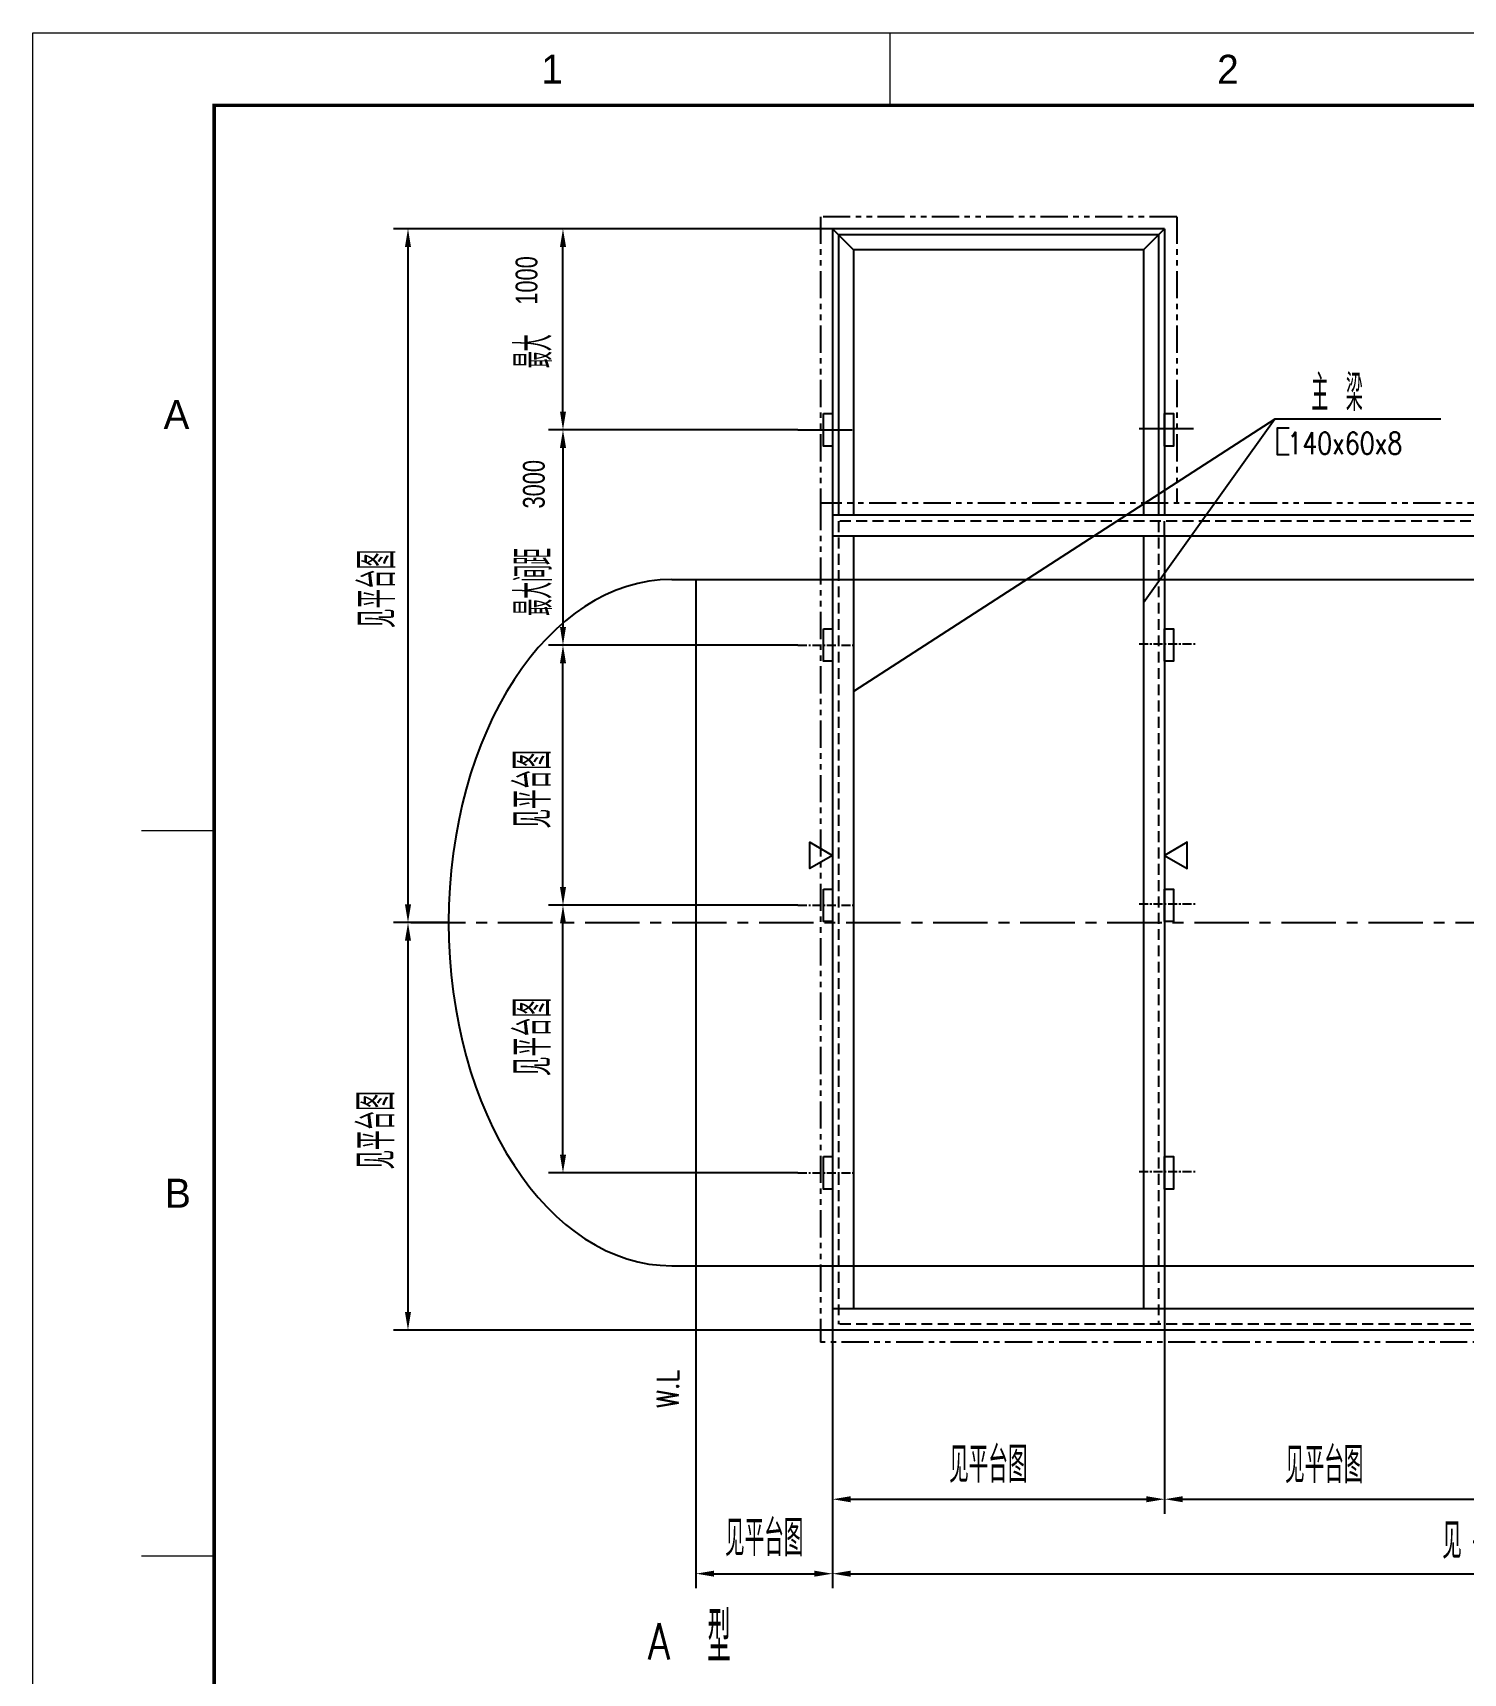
# Model space of a CAD drawing. Extents: x 148 to 221443, y -36682 to 6758.
# Drawn here: x 43346 to 47290, y -18694 to -14170 of the extents above; entities that cross this region are included whole.
import ezdxf
from ezdxf.enums import TextEntityAlignment as Align

# ---------------------------------------------------------------- set-up
doc = ezdxf.new("R2010")
doc.units = 0
doc.header["$LTSCALE"] = 10
doc.header["$MEASUREMENT"] = 0
for name, pattern in [('CENTERX2', [4, 2.5, -0.5, 0.5, -0.5]), ('HIDDENX2', [0.75, 0.5, -0.25]), ('PHANTOM', [2.5, 1.25, -0.25, 0.25, -0.25, 0.25, -0.25])]:
    doc.linetypes.add(name, pattern=pattern)
for name, color, linetype in [('2', 4, 'Continuous'), ('CENTER', 1, 'CENTERX2'), ('HIDDEN', 7, 'HIDDENX2'), ('PHANTOM', 7, 'PHANTOM'), ('RED', 7, 'Continuous')]:
    doc.layers.add(name, color=color, linetype=linetype)
doc.layers.add('2（细实线）', color=3, linetype='Continuous', lineweight=20)
doc.layers.add('图框层', color=7, linetype='Continuous', lineweight=15)
doc.styles.add('HZ', font='ROMS.SHX', dxfattribs={"width": 0.75, "bigfont": 'GBCBIG.SHX'})
doc.styles.get("Standard").update_dxf_attribs({"font": 'wison_e.shx', "width": 0.75, "bigfont": 'wison_c.shx'})
doc.styles.add('XW', font='ROMANS.shx', dxfattribs={"width": 0.85})
doc.dimstyles.new('DIM1', dxfattribs={"dimscale": 20, "dimtxt": 3, "dimasz": 2.5, "dimexe": 2, "dimexo": 0, "dimgap": 1, "dimtad": 0, "dimdec": 0, "dimzin": 0, "dimdsep": 46, "dimtxsty": 'Standard', "dimcen": 2, "dimclrd": 3, "dimclre": 3, "dimclrt": 3, "dimadec": 0, "dimazin": 0, "dimtfac": 0.666667, "dimtdec": 0, "dimtofl": 0, "dimtmove": 2, "dimatfit": 1, "dimfxl": 2, "dimtvp": 1.333333, "dimtolj": 1, "dimtzin": 0, "dimarcsym": 0})

# ---------------------------------------------------------------- blocks, each defined once
blk = doc.blocks.new('*D1000')
at = {"color": 3, "lineweight": -2}
for p, q in [((45551.1, -14710.4), (44340.8, -14710.4)), ((44380.8, -14760.4), (44380.8, -16573.8)), ((44388.9, -16623.8), (44340.8, -16623.8))]:
    blk.add_line(p, q, dxfattribs=at)
at = {"color": 3}
for points in [[(44389.1, -14760.4), (44372.4, -14760.4), (44380.8, -14710.4)], [(44372.4, -16573.8), (44389.1, -16573.8), (44380.8, -16623.8)]]:
    blk.add_solid(points, dxfattribs=at)
at = {"layer": 'Defpoints', "color": 0}
for p in [(45551.1, -14710.4), (44380.8, -16623.8), (44388.9, -16623.8)]:
    blk.add_point(p, dxfattribs=at)
at = {"color": 3, "insert": (44295.5, -15703.5), "char_height": 100, "attachment_point": 5, "rotation": 90, "style": 'HZ'}
blk.add_mtext('\\A1;见平台图', dxfattribs=at)
blk = doc.blocks.new('*D1001')
at = {"color": 3, "lineweight": -2}
for p, q in [((44492.9, -16623.8), (44340.8, -16623.8)), ((44380.8, -16673.8), (44380.8, -17697.6)), ((45551.1, -17747.6), (44340.8, -17747.6))]:
    blk.add_line(p, q, dxfattribs=at)
at = {"color": 3}
for points in [[(44389.1, -16673.8), (44372.4, -16673.8), (44380.8, -16623.8)], [(44372.4, -17697.6), (44389.1, -17697.6), (44380.8, -17747.6)]]:
    blk.add_solid(points, dxfattribs=at)
at = {"layer": 'Defpoints', "color": 0}
for p in [(44492.9, -16623.8), (44380.8, -17747.6), (45551.1, -17747.6)]:
    blk.add_point(p, dxfattribs=at)
at = {"color": 3, "insert": (44293.4, -17196.5), "char_height": 100, "attachment_point": 5, "rotation": 90, "style": 'HZ'}
blk.add_mtext('\\A1;见平台图', dxfattribs=at)
blk = doc.blocks.new('*D1002')
at = {"color": 3, "lineweight": -2}
for p, q in [((45455.6, -16576), (44768.1, -16576)), ((44808.1, -17264), (44808.1, -16626)), ((45455.6, -17314), (44768.1, -17314))]:
    blk.add_line(p, q, dxfattribs=at)
at = {"color": 3}
for points in [[(44816.5, -16626), (44799.8, -16626), (44808.1, -16576)], [(44799.8, -17264), (44816.5, -17264), (44808.1, -17314)]]:
    blk.add_solid(points, dxfattribs=at)
at = {"layer": 'Defpoints', "color": 0}
for p in [(44808.1, -16576), (45455.6, -16576), (45455.6, -17314)]:
    blk.add_point(p, dxfattribs=at)
at = {"color": 3, "insert": (44724.6, -16939), "char_height": 100, "attachment_point": 5, "rotation": 90, "style": 'HZ'}
blk.add_mtext('\\A1;见平台图', dxfattribs=at)
blk = doc.blocks.new('*D1003')
at = {"color": 3, "lineweight": -2}
for p, q in [((45455.6, -15858.4), (44768.1, -15858.4)), ((44808.1, -16526), (44808.1, -15908.4)), ((45455.6, -16576), (44768.1, -16576))]:
    blk.add_line(p, q, dxfattribs=at)
at = {"color": 3}
for points in [[(44816.5, -15908.4), (44799.8, -15908.4), (44808.1, -15858.4)], [(44799.8, -16526), (44816.5, -16526), (44808.1, -16576)]]:
    blk.add_solid(points, dxfattribs=at)
at = {"layer": 'Defpoints', "color": 0}
for p in [(44808.1, -15858.4), (45455.6, -15858.4), (45455.6, -16576)]:
    blk.add_point(p, dxfattribs=at)
at = {"color": 3, "insert": (44724.6, -16256.1), "char_height": 100, "attachment_point": 5, "rotation": 90, "style": 'HZ'}
blk.add_mtext('\\A1;见平台图', dxfattribs=at)
blk = doc.blocks.new('*D1004')
at = {"color": 3, "lineweight": -2}
for p, q in [((45455.6, -15264.6), (44768.1, -15264.6)), ((44808.1, -15314.6), (44808.1, -15808.4)), ((45455.6, -15858.4), (44768.1, -15858.4))]:
    blk.add_line(p, q, dxfattribs=at)
at = {"color": 3}
for points in [[(44816.5, -15314.6), (44799.8, -15314.6), (44808.1, -15264.6)], [(44799.8, -15808.4), (44816.5, -15808.4), (44808.1, -15858.4)]]:
    blk.add_solid(points, dxfattribs=at)
at = {"layer": 'Defpoints', "color": 0}
for p in [(45455.6, -15264.6), (44808.1, -15858.4), (45455.6, -15858.4)]:
    blk.add_point(p, dxfattribs=at)
at = {"color": 3, "insert": (44728.1, -15414.9), "char_height": 60, "attachment_point": 5, "rotation": 90}
blk.add_mtext('\\A1;3000', dxfattribs=at)
blk = doc.blocks.new('*D1005')
at = {"color": 3, "lineweight": -2}
for p, q in [((45551.1, -14710.4), (44768.1, -14710.4)), ((44808.1, -15214.6), (44808.1, -14760.4)), ((45455.6, -15264.6), (44768.1, -15264.6))]:
    blk.add_line(p, q, dxfattribs=at)
at = {"color": 3}
for points in [[(44816.5, -14760.4), (44799.8, -14760.4), (44808.1, -14710.4)], [(44799.8, -15214.6), (44816.5, -15214.6), (44808.1, -15264.6)]]:
    blk.add_solid(points, dxfattribs=at)
at = {"layer": 'Defpoints', "color": 0}
for p in [(44808.1, -14710.4), (45551.1, -14710.4), (45455.6, -15264.6)]:
    blk.add_point(p, dxfattribs=at)
at = {"color": 3, "insert": (44707.9, -14853), "char_height": 60, "attachment_point": 5, "rotation": 90}
blk.add_mtext('\\A1;1000', dxfattribs=at)
blk = doc.blocks.new('*D1006')
at = {"color": 3, "lineweight": -2}
for p, q in [((46466.8, -17730.9), (46466.8, -18253.9)), ((45551.1, -17747.6), (45551.1, -18253.9)), ((45601.1, -18213.9), (46416.8, -18213.9))]:
    blk.add_line(p, q, dxfattribs=at)
at = {"color": 3}
for points in [[(45601.1, -18205.6), (45601.1, -18222.2), (45551.1, -18213.9)], [(46416.8, -18222.2), (46416.8, -18205.6), (46466.8, -18213.9)]]:
    blk.add_solid(points, dxfattribs=at)
at = {"layer": 'Defpoints', "color": 0}
for p in [(46466.8, -17730.9), (45551.1, -17747.6), (46466.8, -18213.9)]:
    blk.add_point(p, dxfattribs=at)
at = {"color": 3, "insert": (45980.8, -18118.6), "char_height": 100, "attachment_point": 5, "style": 'HZ'}
blk.add_mtext('\\A1;见平台图', dxfattribs=at)
blk = doc.blocks.new('*D1007')
at = {"color": 3, "lineweight": -2}
for p, q in [((46466.8, -17730.9), (46466.8, -18253.9)), ((47422.4, -17730.9), (47422.4, -18253.9)), ((46516.8, -18213.9), (47372.4, -18213.9))]:
    blk.add_line(p, q, dxfattribs=at)
at = {"color": 3}
for points in [[(46516.8, -18205.6), (46516.8, -18222.2), (46466.8, -18213.9)], [(47372.4, -18222.2), (47372.4, -18205.6), (47422.4, -18213.9)]]:
    blk.add_solid(points, dxfattribs=at)
at = {"layer": 'Defpoints', "color": 0}
for p in [(46466.8, -17730.9), (47422.4, -17730.9), (47422.4, -18213.9)]:
    blk.add_point(p, dxfattribs=at)
at = {"color": 3, "insert": (46907, -18119.7), "char_height": 100, "attachment_point": 5, "style": 'HZ'}
blk.add_mtext('\\A1;见平台图', dxfattribs=at)
blk = doc.blocks.new('*D1011')
at = {"color": 3, "lineweight": -2}
for p, q in [((45551.1, -17747.6), (45551.1, -18459.2)), ((49218.1, -17747.6), (49218.1, -18459.2)), ((45601.1, -18419.2), (49168.1, -18419.2))]:
    blk.add_line(p, q, dxfattribs=at)
at = {"color": 3}
for points in [[(45601.1, -18410.9), (45601.1, -18427.5), (45551.1, -18419.2)], [(49168.1, -18427.5), (49168.1, -18410.9), (49218.1, -18419.2)]]:
    blk.add_solid(points, dxfattribs=at)
at = {"layer": 'Defpoints', "color": 0}
for p in [(45551.1, -17747.6), (49218.1, -17747.6), (49218.1, -18419.2)]:
    blk.add_point(p, dxfattribs=at)
at = {"color": 3, "insert": (47382.1, -18328.2), "char_height": 100, "attachment_point": 5, "style": 'HZ'}
blk.add_mtext('\\A1;见 平 台 图', dxfattribs=at)
blk = doc.blocks.new('*D1012')
at = {"color": 3, "lineweight": -2}
for p, q in [((45551.1, -17747.6), (45551.1, -18459.2)), ((45174.7, -18019.6), (45174.7, -18459.2)), ((45224.7, -18419.2), (45501.1, -18419.2))]:
    blk.add_line(p, q, dxfattribs=at)
at = {"color": 3}
for points in [[(45224.7, -18410.9), (45224.7, -18427.5), (45174.7, -18419.2)], [(45501.1, -18427.5), (45501.1, -18410.9), (45551.1, -18419.2)]]:
    blk.add_solid(points, dxfattribs=at)
at = {"layer": 'Defpoints', "color": 0}
for p in [(45551.1, -17747.6), (45174.7, -18019.6), (45551.1, -18419.2)]:
    blk.add_point(p, dxfattribs=at)
at = {"color": 3, "insert": (45362.9, -18321), "char_height": 100, "attachment_point": 5, "style": 'HZ'}
blk.add_mtext('\\A1;见平台图', dxfattribs=at)
blk = doc.blocks.new('a2')
for p, q in [((15429.25, 10126.74), (15429.25, 10116.74)), ((15336.09, 10011.74), (15336.09, 10116.74)), ((15326.09, 10016.74), (15336.09, 10016.74)), ((15326.09, 9916.74), (15336.09, 9916.74))]:
    blk.add_line(p, q)
at = {"layer": '图框层', "ltscale": 10}
blk.add_lwpolyline([(15311.09, 10126.74), (15905.09, 10126.74), (15905.09, 9706.74), (15311.09, 9706.74)], close=True, dxfattribs=at)
at = {"layer": '图框层', "ltscale": 10, "const_width": 0.5}
blk.add_lwpolyline([(15336.09, 10116.74), (15895.09, 10116.74), (15895.09, 9716.74), (15336.09, 9716.74)], close=True, dxfattribs=at)
at = {"style": 'HZ'}
for s, p in [('1', (15382.67, 10121.74)), ('2', (15475.84, 10121.74)), ('A', (15330.89, 10074.1)), ('B', (15331.09, 9966.74))]:
    blk.add_text(s, height=4, dxfattribs=at).set_placement(p, align=Align.MIDDLE)

msp = doc.modelspace()

# ---------------------------------------------------------------- linework, layer by layer
at = {"ltscale": 6}
msp.add_line((46466.7802, -15558.3812), (46466.7802, -15516.7146), dxfattribs=at)
at = {"color": 3}
for p, q in [((45108.08, -15677.5197), (49469.9434, -15677.5197)), ((45174.7466, -15677.5197), (45174.7466, -18019.6042)), ((45108.08, -17570.0917), (49469.9434, -17570.0917))]:
    msp.add_line(p, q, dxfattribs=at)
msp.add_line((46466.7802, -17689.2302), (46466.7802, -17730.8969))
at = {"color": 3, "linetype": 'Continuous'}
msp.add_lwpolyline([(46810.354, -15260.2916), (46776.9102, -15260.2916), (46776.9102, -15333.2106), (46810.354, -15333.2106)], dxfattribs=at)
at = {"color": 3}
for points in [[(45551.0797, -16438.538), (45488.4616, -16474.6905), (45488.4616, -16402.3855)], [(46466.7802, -16438.538), (46529.3982, -16474.6905), (46529.3982, -16402.3855)]]:
    msp.add_lwpolyline(points, close=True, dxfattribs=at)
msp.add_ellipse((45108.08, -16623.8057), major_axis=(0, -946.286), ratio=0.650103521, start_param=3.141592654, end_param=6.283185307, dxfattribs=at)
at = {"layer": '2', "color": 3, "linetype": 'Continuous'}
for p, q in [((46770.4337, -15235.0994), (45609.413, -15986.2114)), ((46770.4337, -15235.0994), (46408.4468, -15741.9573)), ((47228.1391, -15235.0994), (46770.4337, -15235.0994))]:
    msp.add_line(p, q, dxfattribs=at)
at = {"layer": 'CENTER', "ltscale": 6}
for p, q in [((45455.6131, -15264.5659), (45613.7191, -15264.5659)), ((46396.3136, -15260.751), (46554.4196, -15260.751)), ((44388.9063, -16623.8057), (50200.2045, -16623.8057))]:
    msp.add_line(p, q, dxfattribs=at)
at = {"layer": 'CENTER'}
for p, q in [((45455.6131, -15858.3541), (45613.7191, -15858.3541)), ((46396.3136, -15854.5393), (46554.4196, -15854.5393)), ((45455.6131, -16576.022), (45613.7191, -16576.022)), ((46396.3136, -16572.2072), (46554.4196, -16572.2072)), ((45455.6131, -17314.0014), (45613.7191, -17314.0014)), ((46396.3136, -17310.1865), (46554.4196, -17310.1865))]:
    msp.add_line(p, q, dxfattribs=at)
at = {"layer": 'HIDDEN', "ltscale": 6}
for p, q in [((45567.7463, -15516.7146), (45567.7463, -17730.8969)), ((49201.4338, -15516.7146), (45567.7463, -15516.7146)), ((46450.1135, -15516.7146), (46450.1135, -17730.8969)), ((49201.4338, -17730.8969), (45567.7463, -17730.8969))]:
    msp.add_line(p, q, dxfattribs=at)
at = {"layer": 'PHANTOM', "ltscale": 6}
for p, q in [((45517.7463, -14677.0705), (45517.7463, -15466.7146)), ((46500.1135, -14677.0705), (45517.7463, -14677.0705)), ((46500.1135, -14677.0705), (46500.1135, -15466.7146)), ((47527.0448, -15466.7146), (45517.7463, -15466.7146)), ((45517.7463, -15466.7146), (45517.7463, -17780.8969)), ((49251.4338, -17780.8969), (45517.7463, -17780.8969))]:
    msp.add_line(p, q, dxfattribs=at)
at = {"layer": 'PHANTOM', "color": 3, "linetype": 'Continuous', "ltscale": 6}
for p, q in [((45551.0797, -14710.4038), (45551.0797, -15500.0479)), ((46466.7802, -14710.4038), (45551.0797, -14710.4038)), ((45551.0797, -14710.4038), (45609.413, -14768.7371)), ((45567.7463, -14727.0705), (45567.7463, -15500.0479)), ((46450.1135, -14727.0705), (45567.7463, -14727.0705)), ((46408.4468, -14768.7371), (46466.7802, -14710.4038)), ((46450.1135, -14727.0705), (46450.1135, -15500.0479)), ((46466.7802, -14710.4038), (46466.7802, -15500.0479)), ((46408.4468, -14768.7371), (45609.413, -14768.7371)), ((45609.413, -14768.7371), (45609.413, -15500.0479)), ((46408.4468, -14768.7371), (46408.4468, -15500.0479))]:
    msp.add_line(p, q, dxfattribs=at)
for points in [[(45526.0797, -15219.6781), (45551.0797, -15219.6781), (45551.0797, -15309.4536), (45526.0797, -15309.4536)], [(46466.7802, -15219.6781), (46491.7802, -15219.6781), (46491.7802, -15309.4536), (46466.7802, -15309.4536)]]:
    msp.add_lwpolyline(points, close=True, dxfattribs=at)
at = {"layer": 'RED'}
for p, q in [((45551.0797, -15500.0479), (45551.0797, -17747.5635)), ((49218.1005, -15500.0479), (45551.0797, -15500.0479)), ((49218.1005, -15558.3812), (45551.0797, -15558.3812)), ((45609.413, -15558.3812), (45609.413, -17689.2302)), ((46408.4468, -15558.3812), (46408.4468, -17689.2302)), ((46466.7802, -15558.3812), (46466.7802, -17689.2302)), ((49218.1005, -17689.2302), (45551.0797, -17689.2302)), ((49218.1005, -17747.5635), (45551.0797, -17747.5635))]:
    msp.add_line(p, q, dxfattribs=at)
for points in [[(45526.0797, -15813.4663), (45551.0797, -15813.4663), (45551.0797, -15903.2419), (45526.0797, -15903.2419)], [(46466.7802, -15813.4663), (46491.7802, -15813.4663), (46491.7802, -15903.2419), (46466.7802, -15903.2419)], [(45526.0797, -16531.1343), (45551.0797, -16531.1343), (45551.0797, -16620.9098), (45526.0797, -16620.9098)], [(46466.7802, -16531.1343), (46491.7802, -16531.1343), (46491.7802, -16620.9098), (46466.7802, -16620.9098)], [(45526.0797, -17269.1136), (45551.0797, -17269.1136), (45551.0797, -17358.8891), (45526.0797, -17358.8891)], [(46466.7802, -17269.1136), (46491.7802, -17269.1136), (46491.7802, -17358.8891), (46466.7802, -17358.8891)]]:
    msp.add_lwpolyline(points, close=True, dxfattribs=at)

# ---------------------------------------------------------------- block references
at = {"layer": '2（细实线）', "xscale": 20, "yscale": 20, "zscale": 20}
msp.add_blockref('a2', (-262875.3202, -216704.8402), dxfattribs=at)

# ---------------------------------------------------------------- texts
at = {"color": 3, "linetype": 'Continuous', "style": 'XW', "width": 0.8}
msp.add_text('140x60x8', height=60, dxfattribs=at).set_placement((46805.341, -15331.7142))
at = {"color": 3, "style": 'XW', "width": 0.8}
msp.add_text('W.L', height=60, rotation=90, dxfattribs=at).set_placement((45126.7924, -17962.0475))
at = {"layer": '2', "color": 3, "linetype": 'Continuous', "style": 'HZ', "width": 0.65}
for s, p in [('最大', (44777.6042, -15094.8812)), ('最大间距', (44777.6042, -15777.7248))]:
    msp.add_text(s, height=100, rotation=90, dxfattribs=at).set_placement(p)
for s, height, p in [('主  梁', 100, (46871.3856, -15212.886)), ('型', 140, (45205.6041, -18664.4747))]:
    msp.add_text(s, height=height, dxfattribs=at).set_placement(p)
at = {"layer": '2', "color": 3, "linetype": 'Continuous', "style": 'XW', "width": 0.8}
msp.add_text('A', height=100, dxfattribs=at).set_placement((45103.7551, -18606.0592), align=Align.MIDDLE_RIGHT)

# ---------------------------------------------------------------- dimensions: what is measured, and where the dimension line sits
for base, p1, p2, picture, middle in [((44380.772, -16623.8057), (45551.0797, -14710.4038), (44388.9063, -16623.8057), '*D1000', (44295.4952, -15703.5309)), ((44808.1411, -15858.3541), (45455.6131, -16576.022), (45455.6131, -15858.3541), '*D1003', (44724.6044, -16256.0647)), ((44808.1411, -16576.022), (45455.6131, -17314.0014), (45455.6131, -16576.022), '*D1002', (44724.6044, -16939.0238)), ((44380.772, -17747.5635), (44492.8961, -16623.8057), (45551.0797, -17747.5635), '*D1001', (44293.3517, -17196.533))]:
    dim = msp.add_linear_dim(base=base, p1=p1, p2=p2, angle=90, text='见平台图', dimstyle='DIM1', override={"dimtxt": 5, "dimtxsty": 'HZ'})
    dim.commit()
    dim.dimension.update_dxf_attribs({"geometry": picture, "text_midpoint": middle, "dimtype": 160})
for base, p2, text, picture, middle in [((44808.1411, -14710.4038), (45551.0797, -14710.4038), '1000', '*D1005', (44707.8852, -14852.9522)), ((44808.1411, -15858.3541), (45455.6131, -15858.3541), '3000', '*D1004', (44728.1411, -15414.8632))]:
    dim = msp.add_linear_dim(base=base, p1=(45455.6131, -15264.5659), p2=p2, angle=90, text=text, dimstyle='DIM1')
    dim.commit()
    dim.dimension.update_dxf_attribs({"geometry": picture, "text_midpoint": middle, "dimtype": 160})
for base, p1, p2, text, picture, middle in [((46466.7802, -18213.8997), (45551.0797, -17747.5635), (46466.7802, -17730.8969), '见平台图', '*D1006', (45980.788, -18118.6376)), ((47422.4034, -18213.8997), (46466.7802, -17730.8969), (47422.4034, -17730.8969), '见平台图', '*D1007', (46906.9643, -18119.6887)), ((45551.0797, -18419.205), (45174.7466, -18019.6042), (45551.0797, -17747.5635), '见平台图', '*D1012', (45362.9132, -18320.9968)), ((49218.1005, -18419.205), (45551.0797, -17747.5635), (49218.1005, -17747.5635), '见 平 台 图', '*D1011', (47382.1308, -18328.2))]:
    dim = msp.add_linear_dim(base=base, p1=p1, p2=p2, text=text, dimstyle='DIM1', override={"dimtxt": 5, "dimtxsty": 'HZ'})
    dim.commit()
    dim.dimension.update_dxf_attribs({"geometry": picture, "text_midpoint": middle, "dimtype": 160})

doc.saveas('drawing.dxf')
